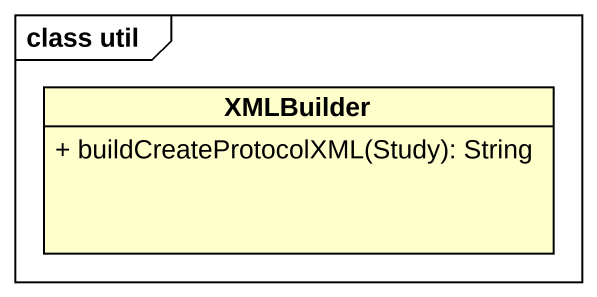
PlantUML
@startuml
mainframe class util
hide circle
hide empty members
skinparam classAttributeIconSize 0
class XMLBuilder {
  + buildCreateProtocolXML(Study): String
}
@enduml
